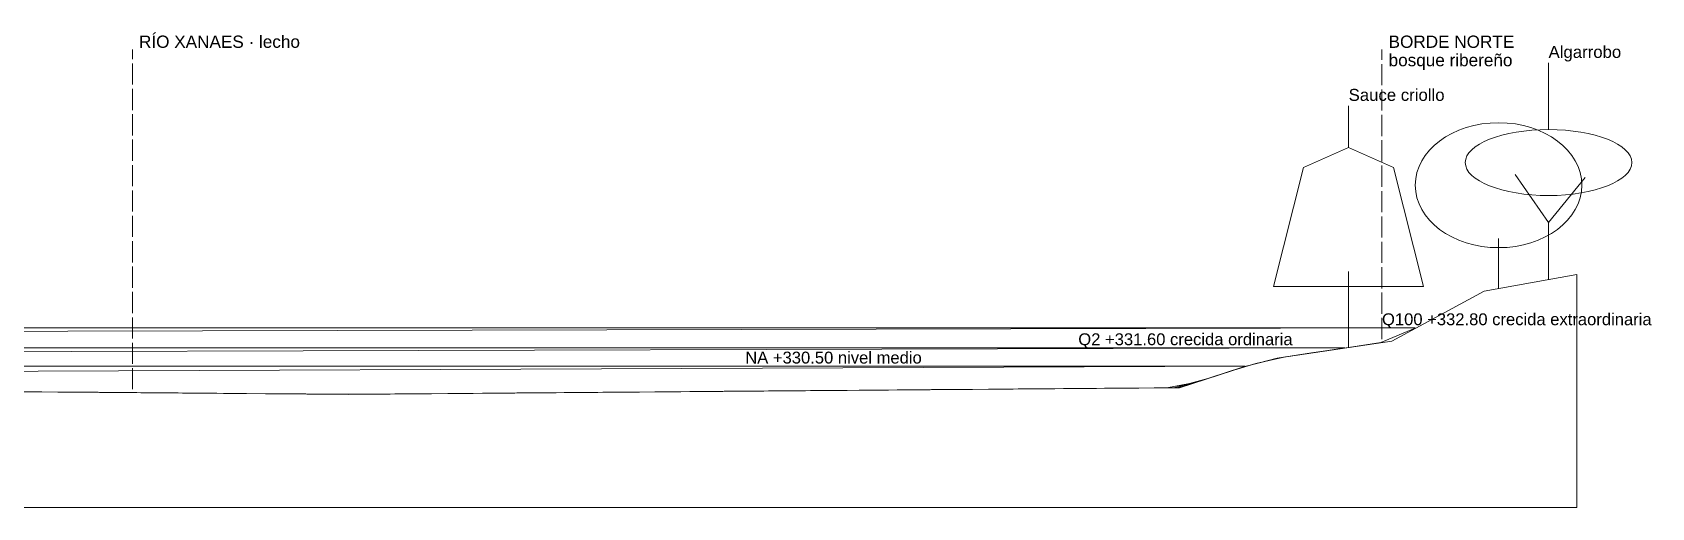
# Model space of a CAD drawing. Header units: metres. Extents: x -1097 to 1588, y -673 to 884.
# Drawn here: x 669 to 766.2, y -463 to -434.5 of the extents above; entities that cross this region are included whole.
import ezdxf

# ---------------------------------------------------------------- set-up
doc = ezdxf.new("R2010")
doc.units = ezdxf.units.M
doc.linetypes.add('DASHED', pattern=[1.524, 1.27, -0.254])
for name, color, linetype, lineweight, plot in [('CORTE-AGUA', 5, 'Continuous', 0, False), ('CORTE-TERRENO', 7, 'Continuous', 0, False), ('CORTE-TEXTO', 7, 'Continuous', 0, False), ('CORTE-VEGETACION', 3, 'Continuous', 0, False), ('VISTA-FONDO', 9, 'Continuous', 0, False)]:
    doc.layers.add(name, color=color, linetype=linetype, lineweight=lineweight, plot=plot)
doc.styles.add('ARIAL', font='arial.ttf')

msp = doc.modelspace()

# ---------------------------------------------------------------- linework, layer by layer
at = {"layer": 'CORTE-AGUA'}
for points in [[(588.167, -452.2), (752.003, -452.235), (749.929, -453.098), (747.855, -453.405), (745.781, -453.713), (743.707, -454.035), (741.633, -454.57), (739.559, -455.244), (737.486, -455.803), (735.412, -455.82), (733.338, -455.836), (731.264, -455.853), (729.19, -455.869), (727.116, -455.886), (725.042, -455.903), (722.969, -455.919), (720.895, -455.936), (718.821, -455.953), (716.747, -455.969), (714.673, -455.986), (712.599, -456.003), (710.525, -456.019), (708.451, -456.036), (706.378, -456.052), (704.304, -456.069), (702.23, -456.086), (700.156, -456.102), (698.082, -456.119), (696.008, -456.136), (693.934, -456.152), (691.86, -456.169), (689.787, -456.185), (687.713, -456.198), (685.639, -456.181), (683.565, -456.165), (681.491, -456.148), (679.417, -456.131), (677.343, -456.115), (675.269, -456.098), (673.196, -456.081), (671.122, -456.065), (669.048, -456.048), (666.974, -456.032)], [(590.241, -452.6), (752.003, -452.2), (588.167, -452.2)], [(607.017, -453.4), (747.775, -453.417), (745.993, -453.682), (744.211, -453.946), (742.429, -454.355), (740.648, -454.89), (738.866, -455.469), (737.084, -455.806), (735.302, -455.82), (733.521, -455.835), (731.739, -455.849), (729.957, -455.863), (728.176, -455.878), (726.394, -455.892), (724.612, -455.906), (722.83, -455.92), (721.049, -455.935), (719.267, -455.949), (717.485, -455.963), (715.703, -455.978), (713.922, -455.992), (712.14, -456.006), (710.358, -456.02), (708.576, -456.035), (706.795, -456.049), (705.013, -456.063), (703.231, -456.078), (701.449, -456.092), (699.668, -456.106), (697.886, -456.121), (696.104, -456.135), (694.322, -456.149), (692.541, -456.163), (690.759, -456.178), (688.977, -456.192), (687.195, -456.194), (685.414, -456.179), (683.632, -456.165), (681.85, -456.151), (680.068, -456.137), (678.287, -456.122), (676.505, -456.108), (674.723, -456.094), (672.941, -456.079), (671.16, -456.065), (669.378, -456.051), (667.596, -456.037)], [(608.799, -453.8), (747.775, -453.4), (607.017, -453.4)], [(634.147, -454.5), (741.785, -454.521), (740.422, -454.963), (739.06, -455.406), (737.697, -455.801), (736.335, -455.812), (734.972, -455.823), (733.61, -455.834), (732.247, -455.845), (730.885, -455.856), (729.522, -455.867), (728.16, -455.878), (726.797, -455.889), (725.435, -455.9), (724.072, -455.91), (722.71, -455.921), (721.347, -455.932), (719.985, -455.943), (718.622, -455.954), (717.26, -455.965), (715.897, -455.976), (714.535, -455.987), (713.172, -455.998), (711.81, -456.009), (710.447, -456.02), (709.085, -456.031), (707.722, -456.042), (706.36, -456.053), (704.997, -456.063), (703.635, -456.074), (702.272, -456.085), (700.91, -456.096), (699.547, -456.107), (698.185, -456.118), (696.822, -456.129), (695.46, -456.14), (694.097, -456.151), (692.735, -456.162), (691.372, -456.173), (690.01, -456.184), (688.647, -456.195), (687.285, -456.194), (685.922, -456.184), (684.56, -456.173), (683.197, -456.162), (681.835, -456.151), (680.472, -456.14), (679.109, -456.129), (677.747, -456.118), (676.384, -456.107), (675.022, -456.096), (673.659, -456.085), (672.297, -456.074), (670.934, -456.063), (669.572, -456.052), (668.209, -456.041)], [(635.509, -454.956), (741.785, -454.5), (634.147, -454.5)], [(634.147, -454.5), (741.785, -454.5)]]:
    msp.add_lwpolyline(points, dxfattribs=at)
at = {"layer": 'CORTE-AGUA', "linetype": 'DASHED'}
for points in [[(588.167, -452.2), (752.003, -452.2)], [(607.017, -453.4), (747.775, -453.4)]]:
    msp.add_lwpolyline(points, dxfattribs=at)
at = {"layer": 'CORTE-TERRENO'}
for points in [[(638.107, -455.8), (687.978, -456.2), (737.848, -455.8), (741.848, -454.5), (743.848, -454), (750.588, -453), (756.14, -450), (761.692, -449), (761.692, -463), (480, -463)], [(638.107, -455.8), (687.978, -456.2), (737.848, -455.8), (741.848, -454.5), (743.848, -454), (750.588, -453), (756.14, -450), (761.692, -449)]]:
    msp.add_lwpolyline(points, dxfattribs=at)
at = {"layer": 'CORTE-TEXTO', "linetype": 'DASHED'}
for points in [[(675, -455.896), (675, -435.5)], [(750, -452.887), (750, -435.5)]]:
    msp.add_lwpolyline(points, dxfattribs=at)
at = {"layer": 'CORTE-VEGETACION'}
for points in [[(760, -440.305), (760, -436.305)], [(748, -441.384), (748, -438.884)], [(760, -445.885), (758, -443.005)], [(760, -445.885), (762.2, -443.185)], [(760, -449.305), (760, -445.885)], [(748, -453.384), (748, -448.824)]]:
    msp.add_lwpolyline(points, dxfattribs=at)
msp.add_lwpolyline([(743.5, -449.736), (745.3, -442.584), (748, -441.384), (750.7, -442.584), (752.5, -449.736)], close=True, dxfattribs=at)
msp.add_ellipse((760, -442.285), major_axis=(5, 0), ratio=0.396, dxfattribs=at)
at = {"layer": 'VISTA-FONDO'}
msp.add_lwpolyline([(757, -449.845), (757, -446.845)], dxfattribs=at)
msp.add_ellipse((757, -443.645), major_axis=(5, 0), ratio=0.75, dxfattribs=at)

# ---------------------------------------------------------------- texts
at = {"layer": 'CORTE-AGUA', "style": 'ARIAL'}
for s, p in [('Q100 +332.80 crecida extraordinaria', (750.003, -452.05)), ('Q2 +331.60 crecida ordinaria', (731.775, -453.25)), ('NA +330.50 nivel medio', (711.785, -454.35))]:
    msp.add_text(s, height=0.7125, dxfattribs=at).set_placement(p)
at = {"layer": 'CORTE-TEXTO', "style": 'ARIAL'}
for s, height, p in [('RÍO XANAES · lecho', 0.73625, (675.4, -435.4)), ('BORDE NORTE', 0.73625, (750.4, -435.4)), ('Algarrobo', 0.72, (760, -436.005)), ('bosque ribereño', 0.73625, (750.4, -436.504)), ('Sauce criollo', 0.72, (748, -438.584))]:
    msp.add_text(s, height=height, dxfattribs=at).set_placement(p)

doc.saveas('drawing.dxf')
